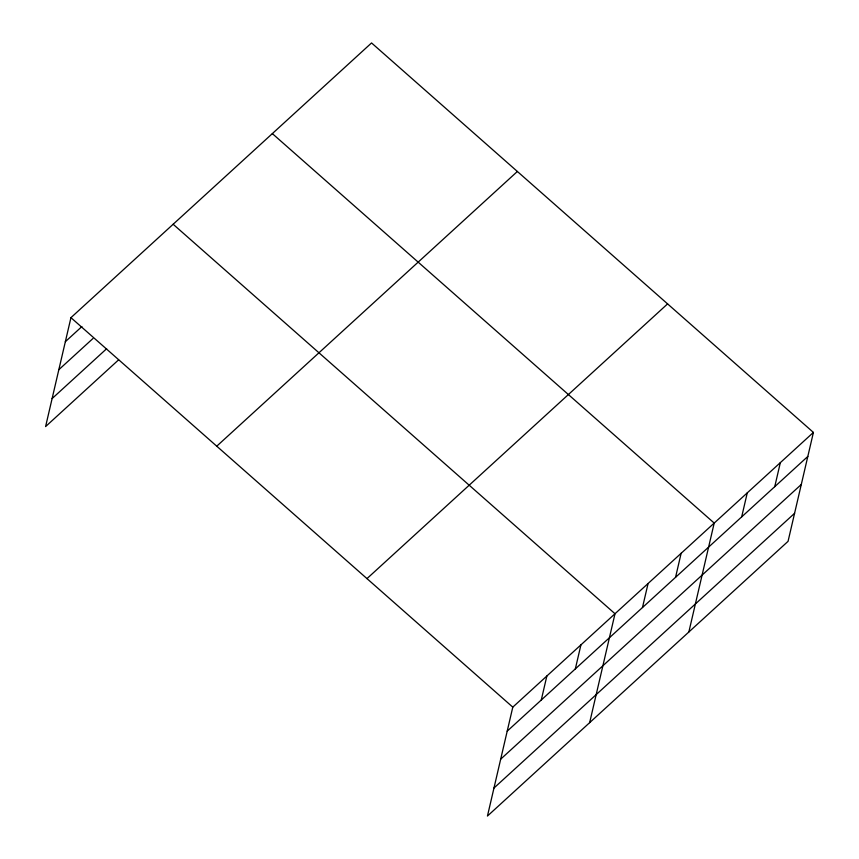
<?xml version="1.0" encoding="UTF-8"?>
<svg xmlns="http://www.w3.org/2000/svg" width="859" height="859" viewBox="0 0 859 859"><rect width="100%" height="100%" fill="white"/><g stroke="black" fill="none" stroke-linecap="round" stroke-linejoin="round"><path stroke-width="1.29" d="M813.409 432.421L512.791 707.14L487.45 816.05L788.057 541.342L813.409 432.421L371.55 42.95L70.943 317.658L45.591 426.579L118.596 359.857M541.267 700.021L546.861 676.001M575.337 668.893L580.931 644.873M589.65 722.644L615.001 613.734L173.153 224.263M642.478 607.538L648.073 583.519M675.55 577.323L681.133 553.293M688.854 631.988L714.205 523.077L272.346 133.607M741.682 516.882L747.266 492.862M774.754 486.666L780.337 462.647M65.348 341.689L81.895 326.56M58.831 369.703L92.901 338.564M52.109 398.565L106.623 348.743M216.747 446.186L517.365 171.478M366.976 578.612L667.593 303.893M507.197 731.159L807.814 456.451M500.679 759.173L801.297 484.465M493.968 788.036L794.575 513.328M70.943 317.658L512.791 707.14"/></g></svg>
